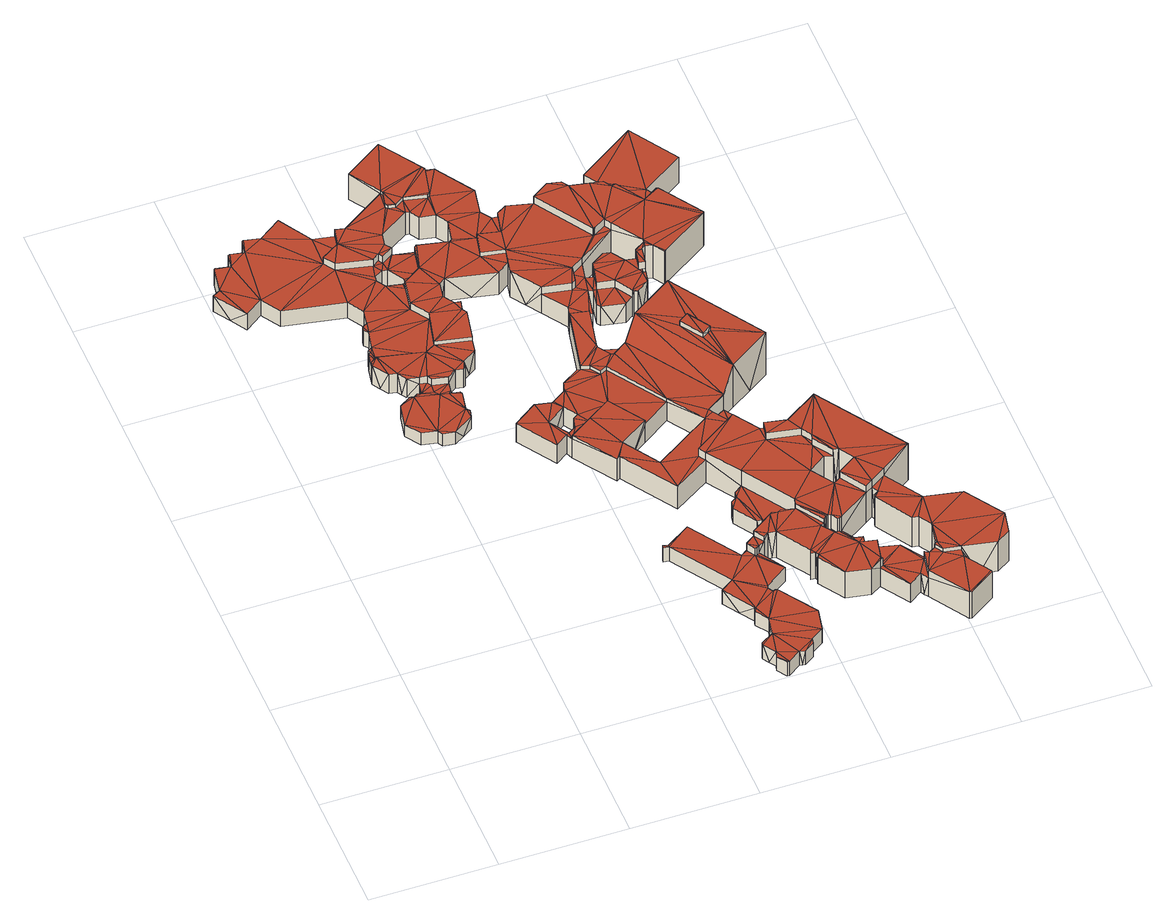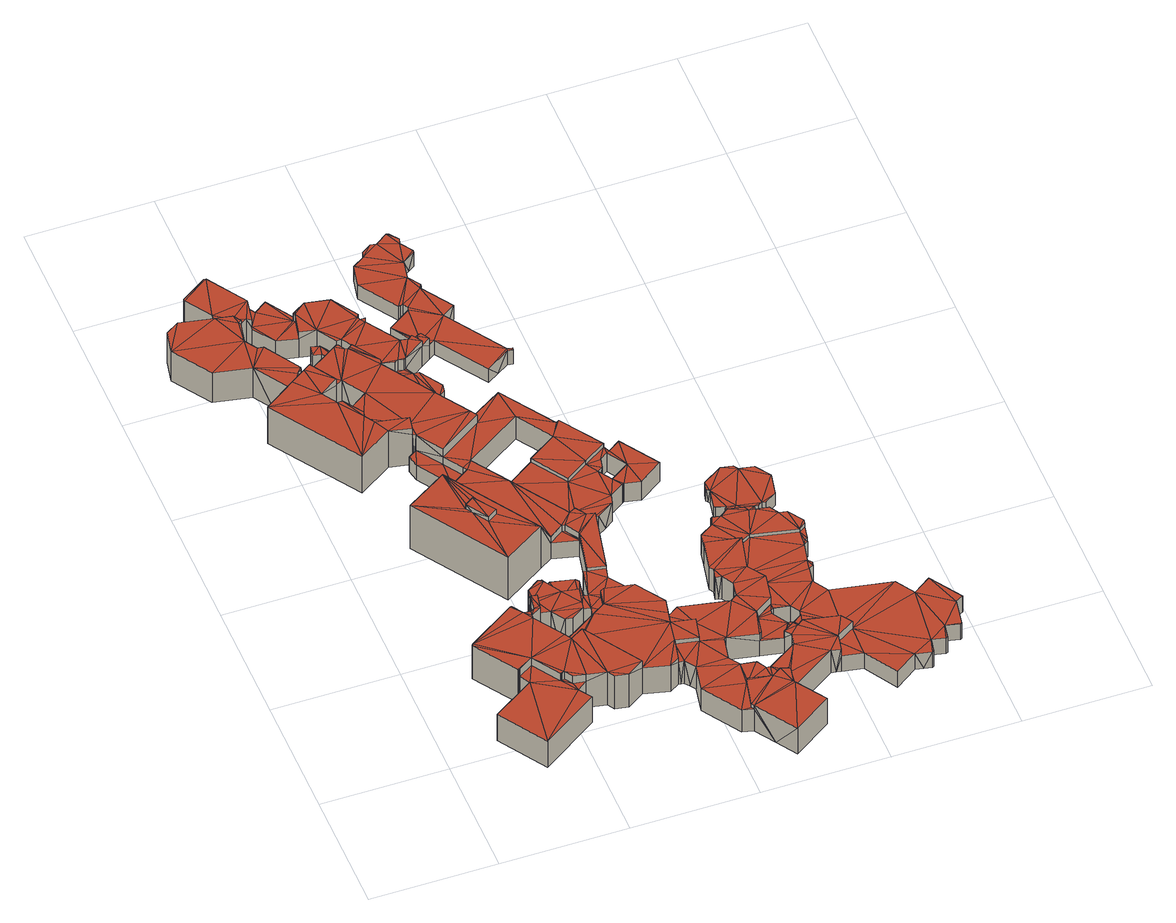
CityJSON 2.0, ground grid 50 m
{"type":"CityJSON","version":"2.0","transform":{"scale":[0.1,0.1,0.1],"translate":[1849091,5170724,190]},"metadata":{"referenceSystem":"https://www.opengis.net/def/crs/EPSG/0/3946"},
"CityObjects":{
"building1":{"type":"Building","geometry":[{"type":"MultiSurface","lod":"2","boundaries":[[[0,1,2]],[[0,3,1]],[[4,5,6]],[[7,4,8]],[[9,10,11]],[[12,13,14]],[[15,16,17]],[[18,15,13]],[[19,20,21]],[[22,23,24]],[[23,21,24]],[[3,4,7]],[[23,19,21]],[[21,25,18]],[[20,25,21]],[[18,25,16]],[[4,6,8]],[[18,16,15]],[[8,6,26]],[[13,15,14]],[[27,13,12]],[[10,27,11]],[[10,13,27]],[[26,6,10]],[[9,26,10]],[[3,7,1]],[[28,29,30]],[[31,32,33]],[[34,35,36]],[[37,34,36]],[[36,35,38]],[[39,40,41]],[[42,43,44]],[[28,45,46]],[[42,44,47]],[[28,46,29]],[[48,49,32]],[[39,41,38]],[[50,51,52]],[[48,32,31]],[[53,28,48]],[[54,45,28]],[[30,29,55]],[[41,56,57]],[[43,49,44]],[[28,30,49]],[[29,58,55]],[[57,59,60]],[[61,62,63]],[[32,49,43]],[[48,28,49]],[[47,44,61]],[[47,61,63]],[[62,39,63]],[[63,39,35]],[[64,65,56]],[[64,66,65]],[[67,68,69]],[[70,71,72]],[[72,71,64]],[[35,39,38]],[[52,51,67]],[[68,73,74]],[[73,75,74]],[[40,56,41]],[[65,66,76]],[[71,77,66]],[[51,73,68]],[[78,50,77]],[[67,51,68]],[[50,52,77]],[[71,78,77]],[[71,66,64]],[[40,79,56]],[[65,80,81]],[[79,64,56]],[[57,56,59]],[[65,76,80]],[[82,83,84]],[[85,86,87]],[[84,83,88]],[[82,89,83]],[[90,84,91]],[[92,93,85]],[[83,94,88]],[[93,88,85]],[[91,84,93]],[[95,96,97]],[[93,84,88]],[[98,99,100]],[[101,82,102]],[[102,82,84]],[[89,103,83]],[[104,105,106]],[[107,108,82]],[[108,89,82]],[[89,109,103]],[[104,106,110]],[[111,112,113]],[[88,94,95]],[[94,96,95]],[[95,105,104]],[[112,100,114]],[[115,116,114]],[[110,106,117]],[[98,100,118]],[[119,120,115]],[[119,115,114]],[[121,122,119]],[[122,123,120]],[[123,124,120]],[[85,88,86]],[[122,120,119]],[[100,119,114]],[[118,100,112]],[[110,117,125]],[[111,113,126]],[[127,118,112]],[[111,127,112]],[[95,97,105]],[[97,127,111]],[[96,127,97]],[[128,104,110]],[[129,130,131]],[[132,131,133]],[[134,132,133]],[[130,129,135]],[[136,137,131]],[[138,139,130]],[[131,137,133]],[[140,139,138]],[[141,139,140]],[[136,142,137]],[[141,143,139]],[[139,136,130]],[[136,144,145]],[[136,145,142]],[[146,147,145]],[[145,147,148]],[[145,148,149]],[[148,150,151]],[[152,153,150]],[[153,154,150]],[[150,154,155]],[[154,156,157]],[[142,145,149]],[[156,158,157]],[[130,136,131]],[[154,157,155]],[[150,155,159]],[[155,160,159]],[[161,149,162]],[[160,163,159]],[[150,159,151]],[[148,151,164]],[[149,148,162]],[[162,148,164]],[[165,166,167]],[[168,166,169]],[[170,171,165]],[[168,169,172]],[[173,171,170]],[[165,171,166]],[[174,175,176]],[[175,177,178]],[[166,174,169]],[[177,179,180]],[[177,180,178]],[[175,178,176]],[[169,181,182]],[[178,183,176]],[[183,184,185]],[[169,174,181]],[[184,186,185]],[[183,185,176]],[[176,185,187]],[[188,176,187]],[[189,175,174]],[[166,189,174]],[[171,189,166]],[[190,191,192]],[[192,193,194]],[[192,191,193]],[[193,195,194]],[[195,196,197]],[[195,197,198]],[[194,198,199]],[[195,198,194]],[[198,200,199]],[[200,201,202]],[[200,203,199]],[[201,204,202]],[[200,202,203]],[[205,206,207]],[[207,208,209]],[[210,211,212]],[[207,209,213]],[[214,213,215]],[[216,217,218]],[[209,219,220]],[[209,220,213]],[[207,213,214]],[[221,210,222]],[[211,223,212]],[[221,224,210]],[[225,226,227]],[[226,228,229]],[[210,212,222]],[[225,227,224]],[[226,229,227]],[[206,208,207]],[[227,230,224]],[[224,230,210]],[[231,232,218]],[[215,213,232]],[[222,216,218]],[[232,222,218]],[[233,215,234]],[[235,236,231]],[[236,232,231]],[[237,214,215]],[[238,215,233]],[[232,221,222]],[[234,215,232]],[[213,239,232]],[[239,221,232]],[[240,241,242]],[[240,242,243]],[[244,245,243]],[[245,240,243]],[[246,247,248]],[[249,247,242]],[[247,246,242]],[[244,246,248]],[[241,249,242]],[[244,248,245]],[[250,251,252]],[[253,251,254]],[[255,256,252]],[[257,256,255]],[[252,251,253]],[[258,250,252]],[[259,260,256]],[[260,258,252]],[[261,262,254]],[[251,261,254]],[[256,260,252]],[[262,263,254]],[[264,265,251]],[[265,266,261]],[[265,267,266]],[[251,265,261]],[[268,269,270]],[[271,272,273]],[[273,272,274]],[[275,273,274]],[[276,270,277]],[[277,270,278]],[[278,269,271]],[[268,279,269]],[[280,281,282]],[[283,275,274]],[[270,269,278]],[[284,285,282]],[[285,280,282]],[[269,272,271]],[[286,284,282]],[[269,282,272]],[[269,286,282]],[[246,287,288]],[[246,288,242]],[[289,290,291]],[[292,293,294]],[[294,295,289]],[[293,295,294]],[[296,297,293]],[[298,291,299]],[[297,295,293]],[[300,301,297]],[[291,302,299]],[[300,303,301]],[[301,295,297]],[[294,289,304]],[[295,290,289]],[[290,305,306]],[[290,306,291]],[[306,302,291]],[[302,307,308]],[[299,309,310]],[[302,308,299]],[[308,311,299]],[[299,311,309]],[[311,312,309]],[[309,312,313]],[[314,315,316]],[[314,317,318]],[[315,319,320]],[[314,321,315]],[[322,314,323]],[[318,324,325]],[[315,320,316]],[[314,316,317]],[[317,324,318]],[[323,318,326]],[[314,318,323]],[[327,328,329]],[[327,330,331]],[[331,330,332]],[[333,328,327]],[[327,329,330]],[[329,334,330]],[[335,336,337]],[[330,338,339]],[[337,336,331]],[[332,330,339]],[[336,327,331]],[[340,337,331]],[[341,342,343]],[[333,344,328]],[[344,343,328]],[[342,345,343]],[[343,346,347]],[[343,345,346]],[[347,348,349]],[[349,348,334]],[[350,349,334]],[[329,350,334]],[[341,343,344]],[[347,346,348]],[[351,352,353]],[[353,352,354]],[[355,356,357]],[[352,358,354]],[[355,359,356]],[[354,355,357]],[[360,361,362]],[[358,355,354]],[[358,362,355]],[[358,360,362]],[[363,364,365]],[[363,365,366]],[[367,363,366]],[[368,367,366]],[[369,367,368]],[[370,369,368]],[[371,369,370]],[[372,373,374]],[[375,374,369]],[[364,363,376]],[[369,374,363]],[[373,377,378]],[[374,378,363]],[[363,378,376]],[[379,372,374]],[[364,376,380]],[[374,373,378]],[[378,381,382]],[[367,369,363]],[[378,382,376]],[[376,382,383]],[[384,364,380]],[[376,383,385]],[[386,387,388]],[[388,389,390]],[[387,391,389]],[[388,387,389]],[[392,386,388]],[[393,387,386]],[[394,395,396]],[[389,391,396]],[[391,394,396]],[[397,398,399]],[[400,397,401]],[[402,403,398]],[[403,404,405]],[[400,401,406]],[[403,405,399]],[[397,399,401]],[[405,407,399]],[[398,403,399]],[[408,409,410]],[[408,411,412]],[[408,412,409]],[[413,414,408]],[[412,415,409]],[[413,408,410]],[[409,416,410]],[[414,417,418]],[[419,414,413]],[[420,417,414]],[[414,418,408]],[[421,422,423]],[[423,422,424]],[[425,426,427]],[[428,429,422]],[[430,431,432]],[[421,423,433]],[[423,424,425]],[[432,431,421]],[[422,434,424]],[[431,428,421]],[[423,425,427]],[[428,422,421]],[[424,435,436]],[[424,434,435]],[[434,437,438]],[[434,438,435]],[[439,440,441]],[[439,442,440]],[[443,444,440]],[[445,446,439]],[[446,442,439]],[[442,447,448]],[[442,443,440]],[[442,448,443]],[[449,450,451]],[[451,450,452]],[[450,453,452]],[[452,453,454]],[[455,456,457]],[[455,458,459]],[[455,459,456]],[[460,461,462]],[[463,464,459]],[[465,466,467]],[[464,468,459]],[[469,470,465]],[[458,463,459]],[[465,470,466]],[[465,467,458]],[[467,471,472]],[[467,472,458]],[[458,460,463]],[[460,462,463]],[[472,460,458]],[[473,474,475]],[[473,476,474]],[[476,477,474]],[[478,479,477]],[[479,480,477]],[[481,480,479]],[[476,478,477]],[[482,483,484]],[[484,485,486]],[[485,487,486]],[[488,485,484]],[[483,488,484]],[[488,489,485]],[[490,489,488]],[[491,489,490]],[[492,493,494]],[[492,494,495]],[[496,497,498]],[[499,497,500]],[[501,499,500]],[[500,497,496]],[[496,498,502]],[[503,504,505]],[[506,507,503]],[[506,503,505]],[[508,509,510]],[[508,511,509]],[[508,512,511]],[[513,514,515]],[[516,517,514]],[[518,516,514]],[[513,518,514]],[[519,518,513]],[[520,244,243,521]],[[339,522,523,13]],[[10,339,13]],[[6,332,339,10]],[[524,194,199,525]],[[287,9,11,288]],[[171,17,413,189]],[[17,526,527,413]],[[189,413,410,175]],[[173,15,17,171]],[[337,3,0,404]],[[528,337,404,529]],[[529,404,403,530]],[[506,531,532,406]],[[401,506,406]],[[407,507,399]],[[407,533,534,507]],[[399,507,506,401]],[[139,535,536,136]],[[537,323,326,538]],[[208,278,271,209]],[[25,539,540,16]],[[541,521,243]],[[242,542,541]],[[242,541,243]],[[288,543,542,242]],[[27,288,11]],[[27,544,543,288]],[[545,353,546]],[[546,353,354]],[[37,546,354]],[[547,546,37]],[[37,354,357,34]],[[544,27,449,548]],[[449,27,12]],[[449,12,14,450]],[[14,170,165]],[[450,14,453]],[[453,14,165]],[[549,138,130,550]],[[444,551,552,391]],[[387,444,391]],[[553,322,323,537]],[[456,554,555,457]],[[457,555,556,74]],[[75,457,74]],[[557,36,38,558]],[[1,405,2]],[[508,559,560,405]],[[1,508,405]],[[7,512,508,1]],[[561,231,218,562]],[[348,563,564,20]],[[19,348,20]],[[565,253,254,566]],[[274,567,568,221]],[[239,274,221]],[[213,283,274,239]],[[569,255,570]],[[571,570,252]],[[570,255,252]],[[342,572,573,345]],[[574,18,13,523]],[[575,162,164,576]],[[204,187,257,202]],[[187,577,578,257]],[[202,257,255,203]],[[255,569,525,199]],[[203,255,199]],[[338,579,522,339]],[[580,338,24]],[[580,579,338]],[[21,581,580]],[[21,580,24]],[[581,21,18,574]],[[582,92,85,583]],[[260,584,585,258]],[[586,48,31,587]],[[212,588,589,222]],[[590,246,244,520]],[[510,287,246]],[[591,510,246,590]],[[592,451,452,593]],[[455,73,51]],[[116,455,114]],[[114,455,51]],[[351,31,352]],[[351,594,587,31]],[[352,31,33,358]],[[594,351,353,545]],[[595,596,103]],[[109,597,595]],[[109,595,103]],[[330,22,24,338]],[[295,598,599,290]],[[600,402,285]],[[600,601,402]],[[284,602,600]],[[284,600,285]],[[603,89,108,604]],[[318,605,538,326]],[[406,532,567,274]],[[272,406,274]],[[282,400,406,272]],[[606,607,145]],[[144,608,606]],[[144,606,145]],[[41,609,558,38]],[[610,389,396,611]],[[356,35,34,357]],[[447,612,613,448]],[[15,173,170,14]],[[348,19,23,334]],[[334,23,22,330]],[[489,614,615,485]],[[477,71,70,474]],[[151,616,576,164]],[[402,601,530,403]],[[617,134,133,618]],[[307,619,620,308]],[[394,621,622,395]],[[623,174,624]],[[625,624,176]],[[624,174,176]],[[135,519,513]],[[626,135,513,627]],[[550,130,135,626]],[[513,300,297]],[[627,513,411,628]],[[411,513,297]],[[411,297,296,412]],[[317,234,232,324]],[[629,192,194,524]],[[630,264,251,631]],[[505,428,632]],[[633,505,632]],[[634,632,431]],[[632,428,431]],[[500,429,428,505]],[[504,500,505]],[[112,50,78,113]],[[80,286,269,81]],[[602,284,80,635]],[[80,284,286]],[[177,294,304,179]],[[263,636,566,254]],[[201,188,187,204]],[[278,208,206]],[[637,278,206,638]],[[639,439,441,640]],[[16,540,526,17]],[[444,387,393,440]],[[641,298,299,642]],[[643,373,372,644]],[[645,79,40,646]],[[422,496,502,434]],[[502,647,648,437]],[[434,502,437]],[[49,649,650,44]],[[417,651,652,418]],[[482,653,577,187]],[[185,482,187]],[[186,483,482,185]],[[248,492,245]],[[240,245,495]],[[245,492,495]],[[65,279,268,56]],[[59,270,276,60]],[[426,654,655,427]],[[656,657,227]],[[229,656,227]],[[229,427,656]],[[427,655,656]],[[83,658,659,94]],[[660,343,347,661]],[[493,247,249,494]],[[662,150,663]],[[664,663,148]],[[663,150,148]],[[309,446,445,310]],[[665,93,92,582]],[[376,666,667,380]],[[668,205,207,669]],[[670,84,90,671]],[[669,207,321,672]],[[321,207,214]],[[321,214,237,315]],[[673,473,475,674]],[[475,72,64]],[[674,475,64,675]],[[676,119,100,677]],[[678,499,503,679]],[[503,499,501]],[[680,681,77]],[[52,682,680]],[[52,680,77]],[[86,28,53,87]],[[196,169,182,197]],[[609,41,683]],[[684,683,57]],[[683,41,57]],[[685,82,101,686]],[[476,687,688,478]],[[198,689,690,200]],[[188,201,200]],[[691,188,200,690]],[[433,226,225]],[[692,433,225,693]],[[423,228,226,433]],[[50,112,114,51]],[[96,694,695,127]],[[696,697,466]],[[470,698,696]],[[470,696,466]],[[572,342,341,699]],[[700,701,154]],[[153,702,700]],[[153,700,154]],[[672,321,314,703]],[[322,553,703,314]],[[281,397,400,282]],[[373,643,704,377]],[[705,140,706]],[[549,706,138]],[[706,140,138]],[[707,289,291,708]],[[137,709,618,133]],[[210,710,711,211]],[[712,277,278,637]],[[713,118,127,695]],[[30,714,649,49]],[[32,360,358,33]],[[638,206,205,668]],[[60,276,277]],[[715,60,277,712]],[[117,476,473,125]],[[328,716,717,329]],[[718,432,719]],[[720,719,421]],[[719,432,421]],[[721,722,436]],[[435,723,721]],[[435,721,436]],[[724,551,444]],[[443,725,724]],[[443,724,444]],[[714,30,473,673]],[[125,30,55]],[[473,30,125]],[[39,726,646,40]],[[727,716,328]],[[343,660,727]],[[343,727,328]],[[728,124,123,729]],[[174,623,730,181]],[[103,596,658,83]],[[250,731,631,251]],[[94,659,694,96]],[[156,732,733,158]],[[653,482,484,734]],[[735,235,231,561]],[[736,737,383]],[[382,738,736]],[[382,736,383]],[[593,452,454,739]],[[61,740,741,62]],[[325,236,742]],[[743,325,742]],[[735,742,235]],[[742,236,235]],[[157,744,745,155]],[[746,747,76]],[[66,748,746]],[[66,746,76]],[[166,191,190,167]],[[571,252,253,565]],[[88,54,28,86]],[[68,749,750,69]],[[159,751,616,151]],[[752,723,435]],[[438,753,752]],[[438,752,435]],[[147,754,664,148]],[[395,622,611,396]],[[682,52,67,755]],[[756,336,757]],[[758,757,335]],[[757,336,335]],[[512,7,8,511]],[[759,369,760]],[[761,760,371]],[[760,369,371]],[[762,349,350,763]],[[76,747,635,80]],[[764,554,456]],[[459,765,764]],[[459,764,456]],[[266,388,390,261]],[[766,767,262]],[[261,766,262]],[[261,390,766]],[[390,768,766]],[[54,88,95,45]],[[769,770,471]],[[467,771,769]],[[467,769,471]],[[113,78,71,477]],[[480,113,477]],[[160,772,773,163]],[[487,774,775,486]],[[605,318,325,743]],[[776,333,327,777]],[[345,573,778,346]],[[634,431,430,779]],[[365,780,781,366]],[[547,37,36,557]],[[608,144,782]],[[536,782,136]],[[782,144,136]],[[777,327,336,756]],[[311,447,312]],[[311,783,612,447]],[[312,447,442,313]],[[391,552,621,394]],[[262,767,636,263]],[[163,773,751,159]],[[675,64,79,645]],[[87,53,784]],[[785,87,784]],[[586,784,48]],[[784,53,48]],[[448,613,725,443]],[[167,190,192]],[[786,167,192,629]],[[787,152,788]],[[662,788,150]],[[788,152,150]],[[468,789,765,459]],[[651,417,420,790]],[[193,168,172,195]],[[791,768,390]],[[389,610,791]],[[389,791,390]],[[597,109,89,603]],[[792,97,111,793]],[[794,479,478,688]],[[300,513,515,303]],[[4,340,331,5]],[[324,232,236,325]],[[509,26,287,510]],[[287,26,9]],[[583,85,87,785]],[[795,305,290,599]],[[383,737,796,385]],[[797,386,392,798]],[[793,111,481,799]],[[481,111,126]],[[548,449,451,592]],[[800,801,256]],[[257,578,800]],[[257,800,256]],[[693,225,224,802]],[[625,176,188,691]],[[803,748,66]],[[77,681,803]],[[77,803,66]],[[684,57,804]],[[715,804,60]],[[804,57,60]],[[805,91,806]],[[665,806,93]],[[806,91,93]],[[807,102,84,670]],[[120,465,458,115]],[[808,628,411]],[[408,809,808]],[[408,808,411]],[[346,778,563,348]],[[366,781,810,463]],[[462,366,463]],[[498,811,647,502]],[[227,657,812,230]],[[424,813,814,425]],[[815,107,82,685]],[[294,177,175]],[[416,294,175,410]],[[105,816,817,106]],[[584,260,259,818]],[[220,275,283,213]],[[818,259,819]],[[801,819,256]],[[819,259,256]],[[559,508,510,591]],[[820,445,439,639]],[[58,110,125,55]],[[619,307,302,821]],[[642,299,445,820]],[[445,299,310]],[[440,393,386]],[[822,440,386,797]],[[183,490,488,184]],[[823,414,419,824]],[[644,372,379,825]],[[45,95,104,46]],[[97,792,816,105]],[[799,481,479,794]],[[824,419,413,527]],[[518,129,131,516]],[[826,811,498]],[[497,827,826]],[[497,826,498]],[[392,267,265]],[[798,392,265,828]],[[315,237,215,319]],[[732,156,154,701]],[[267,392,388,266]],[[230,812,710,210]],[[829,142,149,830]],[[661,347,349,762]],[[222,589,831,216]],[[216,831,832,217]],[[62,741,726,39]],[[453,833,739,454]],[[834,489,180]],[[834,614,489]],[[179,304,834]],[[304,835,834]],[[179,834,180]],[[180,489,491,178]],[[308,620,783,311]],[[73,455,457,75]],[[686,101,102,807]],[[99,836,677,100]],[[211,711,837,223]],[[838,588,212]],[[223,837,838]],[[223,838,212]],[[671,90,91,805]],[[604,108,107,815]],[[247,493,492,248]],[[378,839,840,381]],[[499,678,827,497]],[[453,165,841]],[[833,453,841]],[[786,841,167]],[[841,165,167]],[[790,420,414,823]],[[191,166,168,193]],[[842,772,160]],[[155,745,842]],[[155,842,160]],[[749,68,74,556]],[[362,42,47,355]],[[802,224,221,568]],[[134,617,843,515]],[[514,134,515]],[[517,132,134,514]],[[56,268,270,59]],[[515,843,844,301]],[[303,515,301]],[[241,240,495]],[[494,249,241]],[[494,241,495]],[[285,402,398,280]],[[698,470,124,728]],[[124,470,469]],[[158,733,744,157]],[[181,730,845,182]],[[846,821,302]],[[306,847,846]],[[306,846,302]],[[763,350,848]],[[717,848,329]],[[848,350,329]],[[46,104,128,29]],[[437,648,753,438]],[[699,341,344,849]],[[169,196,195,172]],[[29,128,110,58]],[[666,376,850]],[[796,850,385]],[[850,376,385]],[[425,814,654,426]],[[460,370,368,461]],[[471,371,472]],[[770,761,371]],[[471,770,371]],[[472,371,370,460]],[[754,147,146,851]],[[702,153,852]],[[787,852,152]],[[852,153,152]],[[836,99,853]],[[854,853,98]],[[853,99,98]],[[115,458,455,116]],[[44,650,740,61]],[[121,855,856,122]],[[857,689,198]],[[197,857,198]],[[197,182,857]],[[182,845,857]],[[20,564,539,25]],[[289,707,835,304]],[[355,47,63,359]],[[466,697,771,467]],[[463,810,858,464]],[[279,65,81,269]],[[708,291,298,641]],[[859,143,141,860]],[[409,292,294,416]],[[855,121,119,676]],[[464,858,789,468]],[[861,598,295]],[[301,844,861]],[[301,861,295]],[[264,630,828,265]],[[377,704,839,378]],[[720,421,433,692]],[[779,430,432,718]],[[734,484,486,775]],[[862,374,375,863]],[[461,368,366,462]],[[319,215,238,320]],[[507,534,679,503]],[[106,476,117]],[[106,817,687,476]],[[440,822,640,441]],[[124,469,465,120]],[[474,70,72,475]],[[405,560,533,407]],[[217,832,562,218]],[[258,585,731,250]],[[854,98,118,713]],[[364,864,780,365]],[[851,146,145,607]],[[381,840,738,382]],[[142,829,709,137]],[[429,500,496,422]],[[830,149,161,865]],[[758,335,337,528]],[[5,331,332,6]],[[866,384,380,667]],[[404,0,2,405]],[[860,141,140,705]],[[485,615,774,487]],[[412,296,293,415]],[[415,293,292,409]],[[813,424,436,722]],[[755,67,867]],[[750,867,69]],[[867,67,69]],[[864,364,384,866]],[[446,309,313,442]],[[849,344,868]],[[776,868,333]],[[868,344,333]],[[531,506,505,633]],[[280,398,397,281]],[[729,123,122,856]],[[865,161,162,575]],[[320,238,233,316]],[[316,233,234,317]],[[869,809,408]],[[418,652,869]],[[418,869,408]],[[143,859,535,139]],[[305,795,847,306]],[[228,423,427,229]],[[178,491,490,183]],[[825,379,374,862]],[[863,375,369,759]],[[360,32,43,361]],[[3,337,340,4]],[[361,43,42,362]],[[359,63,35,356]],[[184,488,483,186]],[[129,518,519,135]],[[219,273,275,220]],[[209,271,273,219]],[[511,8,26,509]],[[516,131,132,517]],[[503,501,500,504]],[[113,480,481,126]]],"semantics":{"surfaces":[{"type":"RoofSurface"},{"type":"WallSurface"}],"values":[0,0,0,0,0,0,0,0,0,0,0,0,0,0,0,0,0,0,0,0,0,0,0,0,0,0,0,0,0,0,0,0,0,0,0,0,0,0,0,0,0,0,0,0,0,0,0,0,0,0,0,0,0,0,0,0,0,0,0,0,0,0,0,0,0,0,0,0,0,0,0,0,0,0,0,0,0,0,0,0,0,0,0,0,0,0,0,0,0,0,0,0,0,0,0,0,0,0,0,0,0,0,0,0,0,0,0,0,0,0,0,0,0,0,0,0,0,0,0,0,0,0,0,0,0,0,0,0,0,0,0,0,0,0,0,0,0,0,0,0,0,0,0,0,0,0,0,0,0,0,0,0,0,0,0,0,0,0,0,0,0,0,0,0,0,0,0,0,0,0,0,0,0,0,0,0,0,0,0,0,0,0,0,0,0,0,0,0,0,0,0,0,0,0,0,0,0,0,0,0,0,0,0,0,0,0,0,0,0,0,0,0,0,0,0,0,0,0,0,0,0,0,0,0,0,0,0,0,0,0,0,0,0,0,0,0,0,0,0,0,0,0,0,0,0,0,0,0,0,0,0,0,0,0,0,0,0,0,0,0,0,0,0,0,0,0,0,0,0,0,0,0,0,0,0,0,0,0,0,0,0,0,0,0,0,0,0,0,0,0,0,0,0,0,0,0,0,0,0,0,0,0,0,0,0,0,0,0,0,0,0,0,0,0,0,0,0,0,0,0,0,0,0,0,0,0,0,0,0,0,0,0,0,0,0,0,0,0,0,0,0,0,0,0,0,0,0,0,0,0,0,0,0,0,0,0,0,0,0,0,0,0,0,0,0,0,0,0,0,0,0,0,0,0,0,0,0,0,0,0,0,0,0,0,0,0,0,0,0,0,0,0,0,0,0,0,0,0,0,0,0,0,0,0,0,0,0,0,0,0,0,0,0,0,0,0,0,0,0,0,0,0,0,0,0,0,0,0,0,0,0,0,0,0,0,0,0,0,0,0,0,0,0,0,0,0,0,0,0,0,0,0,0,0,0,0,0,0,0,0,0,0,0,0,0,0,0,0,1,1,1,1,1,1,1,1,1,1,1,1,1,1,1,1,1,1,1,1,1,1,1,1,1,1,1,1,1,1,1,1,1,1,1,1,1,1,1,1,1,1,1,1,1,1,1,1,1,1,1,1,1,1,1,1,1,1,1,1,1,1,1,1,1,1,1,1,1,1,1,1,1,1,1,1,1,1,1,1,1,1,1,1,1,1,1,1,1,1,1,1,1,1,1,1,1,1,1,1,1,1,1,1,1,1,1,1,1,1,1,1,1,1,1,1,1,1,1,1,1,1,1,1,1,1,1,1,1,1,1,1,1,1,1,1,1,1,1,1,1,1,1,1,1,1,1,1,1,1,1,1,1,1,1,1,1,1,1,1,1,1,1,1,1,1,1,1,1,1,1,1,1,1,1,1,1,1,1,1,1,1,1,1,1,1,1,1,1,1,1,1,1,1,1,1,1,1,1,1,1,1,1,1,1,1,1,1,1,1,1,1,1,1,1,1,1,1,1,1,1,1,1,1,1,1,1,1,1,1,1,1,1,1,1,1,1,1,1,1,1,1,1,1,1,1,1,1,1,1,1,1,1,1,1,1,1,1,1,1,1,1,1,1,1,1,1,1,1,1,1,1,1,1,1,1,1,1,1,1,1,1,1,1,1,1,1,1,1,1,1,1,1,1,1,1,1,1,1,1,1,1,1,1,1,1,1,1,1,1,1,1,1,1,1,1,1,1,1,1,1,1,1,1,1,1,1,1,1,1,1,1,1,1,1,1,1,1,1,1,1,1,1,1,1,1,1,1,1,1,1,1,1,1,1,1,1,1,1,1,1,1,1,1,1,1,1,1,1,1,1,1,1,1,1,1,1,1,1,1,1,1,1,1,1,1,1,1,1,1,1,1,1,1,1,1,1,1,1,1,1,1,1,1,1,1,1,1,1,1,1,1,1,1,1,1,1,1,1,1,1,1,1,1,1,1,1,1,1,1,1,1,1,1,1,1,1,1,1,1,1,1,1,1,1,1,1,1,1,1,1,1,1,1,1,1,1,1,1,1,1,1,1,1,1,1,1,1,1,1,1,1,1,1,1,1,1,1,1,1,1,1,1,1,1,1,1,1,1,1,1,1,1,1,1,1,1,1,1,1,1,1,1,1,1,1,1,1,1,1,1,1,1,1,1,1,1,1,1,1,1,1,1,1,1,1,1,1,1,1,1,1,1,1,1,1,1,1,1,1,1,1,1,1,1,1,1,1,1,1,1,1,1,1,1,1,1,1,1,1,1,1,1,1,1,1,1,1,1,1,1,1,1,1,1,1,1,1,1,1,1,1,1,1]}}]}
},
"vertices":[
[1159,1857,120],[1194,1679,120],[1229,1843,120],[1104,1600,120],[1136,1591,120],[1163,1551,120],[1189,1564,120],[1192,1668,120],[1226,1617,120],[1294,1653,120],[1336,1341,120],[1533,1288,120],[1467,1221,120],[1429,1200,120],[1515,1147,120],[1341,1033,120],[1218,919,120],[1359,1006,120],[1202,1053,120],[955,1288,120],[1064,1124,120],[1111,1192,120],[1133,1405,120],[1045,1347,120],[1225,1266,120],[1077,1132,120],[1238,1614,120],[1456,1237,120],[503,2472,120],[620,2373,120],[658,2410,120],[733,2650,120],[726,2580,120],[738,2641,120],[920,2695,120],[893,2578,120],[957,2695,120],[912,2706,120],[1054,2545,120],[881,2481,120],[910,2437,120],[1034,2439,120],[760,2566,120],[731,2572,120],[783,2531,120],[460,2383,120],[594,2355,120],[796,2590,120],[555,2533,120],[668,2456,120],[642,2107,120],[689,2037,120],[763,2096,120],[517,2541,120],[431,2427,120],[676,2384,120],[978,2324,120],[1063,2397,120],[632,2355,120],[1066,2305,120],[1086,2395,120],[799,2529,120],[822,2491,120],[885,2571,120],[883,2341,120],[958,2234,120],[800,2176,120],[791,2053,120],[805,2011,120],[814,2049,120],[755,2360,120],[735,2258,120],[764,2366,120],[656,1898,120],[817,1994,120],[792,1871,120],[992,2137,120],[775,2157,120],[662,2211,120],[892,2348,120],[1040,2169,120],[1050,2216,120],[117,2531,86],[159,2339,86],[188,2578,86],[435,2556,86],[503,2472,86],[517,2541,86],[431,2427,86],[37,2434,86],[198,2634,86],[204,2637,86],[355,2685,86],[267,2624,86],[207,2264,86],[460,2383,86],[445,2218,86],[579,2281,86],[454,2086,86],[451,2069,86],[463,2053,86],[128,2586,86],[134,2590,86],[88,2291,86],[594,2355,86],[582,2300,86],[614,2322,86],[61,2543,86],[56,2540,86],[7,2417,86],[632,2355,86],[601,2246,86],[642,2107,86],[662,2211,86],[689,2037,86],[618,1876,86],[656,1898,86],[636,2319,86],[472,2096,86],[448,1980,86],[441,1914,86],[429,1968,86],[436,1958,86],[426,1952,86],[414,1897,86],[676,2384,86],[662,2233,86],[484,2156,86],[620,2373,86],[1353,572,77],[1327,559,77],[1373,541,77],[1380,542,77],[1453,447,77],[1390,548,77],[1353,577,77],[1252,456,77],[1361,385,77],[1195,759,77],[1099,688,77],[1102,699,77],[1080,703,77],[1358,374,77],[1078,692,77],[1202,422,77],[1284,298,77],[1277,293,77],[1275,282,77],[1308,233,77],[1370,353,77],[1293,159,77],[1468,116,77],[1243,127,77],[1241,117,77],[1274,67,77],[1353,40,77],[1268,45,77],[1304,6,77],[1294,8,77],[1418,83,77],[1375,36,77],[1380,358,77],[1387,357,77],[1414,61,77],[1487,206,77],[1581,1048,161],[1584,989,161],[1594,1042,161],[1709,965,161],[1728,905,161],[1515,1147,161],[1359,1006,161],[1734,925,161],[1341,1033,161],[1678,790,161],[1575,677,161],[1736,702,161],[1570,653,161],[1658,563,161],[1639,549,161],[1651,558,161],[1747,837,161],[1780,829,161],[1670,560,161],[1686,533,161],[1702,538,161],[1692,532,161],[1827,618,161],[1763,719,161],[1445,876,161],[1594,1042,194],[1584,989,194],[1679,1024,194],[1709,965,194],[1811,1109,194],[1734,925,194],[1728,905,194],[1780,829,194],[1800,827,194],[2040,761,194],[1837,768,194],[1763,719,194],[1854,636,194],[1916,677,194],[1827,618,194],[1341,2427,176],[1289,2437,176],[1358,2400,176],[1223,2393,176],[1367,2169,176],[1538,2019,176],[1565,1977,176],[1572,1977,176],[1420,2200,176],[1435,2385,176],[1503,2344,176],[1764,2104,176],[1765,2107,176],[1765,2110,176],[1369,2168,176],[1373,2170,176],[1514,2056,176],[1761,2102,176],[1567,1976,176],[1512,2044,176],[1473,2019,176],[1471,2010,176],[1494,2015,176],[1460,1956,176],[1483,1952,176],[1508,2024,176],[1655,2276,176],[1590,2240,176],[1517,2349,176],[1520,2348,176],[1652,2278,176],[1649,2278,176],[1482,2376,176],[1512,2350,176],[1436,2174,176],[1565,1509,224],[1554,1501,224],[1582,1320,222],[1747,1426,226],[1509,1790,226],[1549,1534,224],[1344,1685,222],[1471,1570,223],[1509,1596,224],[1529,1485,223],[1962,443,158],[1993,395,158],[2010,531,158],[2156,501,158],[2255,351,158],[1916,677,158],[1870,611,158],[1854,636,158],[1938,447,158],[1852,599,158],[1849,587,158],[2052,252,158],[2184,226,158],[2237,259,158],[1974,311,158],[1979,304,158],[1987,265,158],[1967,296,158],[978,2324,140],[1050,2216,140],[1066,2305,140],[1367,2169,140],[1290,2080,140],[1369,2168,140],[1436,2174,140],[1373,2170,140],[1086,2395,140],[1124,2418,140],[1223,2393,140],[958,2234,140],[1214,1976,140],[1227,1984,140],[1240,2048,140],[1420,2200,140],[1027,2111,140],[1102,1997,140],[1040,2169,140],[1294,1653,117],[1533,1288,117],[1625,541,139],[1547,442,139],[1659,493,139],[1516,665,139],[1504,658,139],[1570,653,139],[1464,569,139],[1483,664,139],[1475,659,139],[1675,493,139],[1724,417,139],[1389,601,139],[1433,575,139],[1567,410,139],[1415,563,139],[1639,549,139],[1541,424,139],[1559,423,139],[1558,397,139],[1625,295,139],[1769,320,139],[1787,404,139],[1719,277,139],[1762,304,139],[1775,312,139],[1474,2414,139],[1482,2376,139],[1517,2349,139],[1520,2348,139],[1624,2317,139],[1503,2344,139],[1512,2350,139],[1435,2385,139],[1441,2463,139],[1668,2613,139],[1590,2240,139],[1649,2278,139],[1790,2425,139],[1014,1523,102],[981,1448,102],[1015,1395,102],[1133,1405,102],[1163,1551,102],[1189,1564,102],[957,1486,102],[1045,1347,102],[1091,1603,102],[1023,1558,102],[1104,1600,102],[1225,1266,102],[1336,1341,102],[1136,1591,102],[887,1495,102],[794,1431,102],[904,1396,102],[950,1482,102],[894,1280,102],[943,1314,102],[954,1320,102],[955,1288,102],[986,1341,102],[995,1382,102],[655,2766,137],[733,2650,137],[807,2866,137],[912,2706,137],[796,2590,137],[893,2578,137],[920,2695,137],[738,2641,137],[885,2571,137],[726,2580,137],[731,2572,137],[760,2566,137],[600,1694,67],[633,1687,67],[643,1694,67],[648,1732,67],[586,1712,67],[589,1744,67],[541,1721,67],[578,1762,67],[550,1767,67],[449,1688,67],[430,1597,67],[509,1713,67],[526,1724,67],[662,1596,67],[471,1537,67],[530,1526,67],[493,1716,67],[677,1670,67],[542,1507,67],[588,1499,67],[667,1549,67],[672,1679,67],[673,1580,67],[1941,280,140],[1906,196,140],[1987,265,140],[2050,220,140],[2052,252,140],[2006,44,140],[1967,296,140],[1924,290,140],[2015,42,140],[2116,109,140],[2117,118,140],[1227,1984,105],[1214,1976,105],[1264,1953,105],[1240,2048,105],[1277,2018,105],[1102,1997,105],[1169,1899,105],[1159,1857,105],[1229,1843,105],[1290,2080,105],[1241,1841,105],[1458,690,83],[1516,665,83],[1575,677,83],[1475,659,83],[1483,664,83],[1445,876,83],[1411,830,83],[1504,658,83],[1570,653,83],[1379,782,83],[1435,693,83],[1414,853,83],[1385,813,83],[1430,2016,140],[1361,1936,140],[1460,1956,140],[1469,1938,140],[1472,1954,140],[1483,1951,140],[1483,1952,140],[1310,2011,140],[1297,1948,140],[1367,2076,140],[1316,2042,140],[1396,2069,140],[1471,2010,140],[1402,1869,140],[1469,1891,140],[1480,1936,140],[1407,1860,140],[1420,1857,140],[1868,385,102],[1924,290,102],[1927,300,102],[1775,312,102],[1887,227,102],[1906,196,102],[1787,404,102],[1769,320,102],[1762,304,102],[1835,191,102],[1467,1221,80],[1515,1147,80],[1520,1252,80],[1606,1119,80],[1581,1048,80],[1616,1070,80],[656,1898,102],[781,1819,102],[792,1871,102],[618,1876,102],[726,1783,102],[578,1762,102],[589,1744,102],[648,1732,102],[682,1756,102],[713,1750,102],[441,1914,102],[451,1818,102],[482,1812,102],[720,1755,102],[414,1897,102],[411,1879,102],[504,1776,102],[550,1767,102],[676,2384,84],[755,2360,84],[764,2366,84],[636,2319,84],[735,2258,84],[675,2255,84],[673,2240,84],[662,2211,84],[662,2233,84],[1702,538,86],[1692,532,86],[1733,490,86],[1725,449,86],[1765,484,86],[1756,441,86],[1686,533,86],[1651,558,86],[1670,560,86],[1658,563,86],[1509,1596,245],[1471,1570,246],[1529,1485,245],[1565,1509,245],[1361,1936,103],[1281,1865,103],[1371,1846,103],[1271,1879,103],[1297,1948,103],[1284,1950,103],[1402,1869,103],[1284,1950,102],[1297,1948,102],[1310,2011,102],[1277,2018,102],[1264,1953,102],[1194,1679,89],[1238,1614,89],[1294,1653,89],[1226,1617,89],[1192,1668,89],[1389,601,113],[1390,548,113],[1415,563,113],[1373,541,113],[1380,542,113],[1353,572,113],[1353,577,113],[1509,1790,5],[1747,1426,5],[1336,1341,5],[1429,1200,5],[1811,1109,5],[2040,761,5],[1359,1006,5],[1445,876,5],[1104,1600,5],[1159,1857,5],[1169,1899,5],[1277,2018,5],[1290,2080,5],[1241,1841,5],[1264,1953,5],[1099,688,5],[1252,456,5],[1668,2613,5],[1790,2425,5],[1077,1132,5],[1218,919,5],[1665,1373,5],[1582,1320,5],[1533,1288,5],[1456,1237,5],[807,2866,5],[859,2786,5],[912,2706,5],[1467,1221,5],[1195,759,5],[1327,559,5],[1906,196,5],[2006,44,5],[1441,2463,5],[781,1819,5],[792,1871,5],[817,1994,5],[957,2695,5],[1054,2545,5],[1194,1679,5],[1229,1843,5],[1655,2276,5],[1765,2110,5],[955,1288,5],[1064,1124,5],[2156,501,5],[2255,351,5],[1436,2174,5],[1514,2056,5],[1916,677,5],[1963,604,5],[2010,531,5],[794,1431,5],[894,1280,5],[1202,1053,5],[1387,357,5],[1487,206,5],[1827,618,5],[1854,636,5],[1225,1266,5],[1168,1229,5],[1111,1192,5],[355,2685,5],[435,2556,5],[1849,587,5],[1938,447,5],[555,2533,5],[733,2650,5],[1572,1977,5],[1761,2102,5],[1344,1685,5],[1294,1653,5],[1520,1252,5],[1606,1119,5],[655,2766,5],[48,2354,5],[88,2291,5],[7,2417,5],[1464,569,5],[1547,442,5],[1064,2054,5],[1102,1997,5],[1027,2111,5],[37,2434,5],[56,2540,5],[1624,2317,5],[1243,360,5],[1284,298,5],[1202,422,5],[1034,2439,5],[2050,220,5],[2117,118,5],[1762,304,5],[1835,191,5],[1651,558,5],[1725,449,5],[1468,116,5],[1390,548,5],[1453,447,5],[1558,397,5],[1625,295,5],[2015,42,5],[2116,109,5],[1678,790,5],[1707,746,5],[1736,702,5],[1353,577,5],[1389,601,5],[1475,659,5],[1679,1024,5],[1974,311,5],[1993,395,5],[1313,2027,5],[1310,2011,5],[1316,2042,5],[1040,2169,5],[2237,259,5],[1223,2393,5],[1289,2437,5],[1868,385,5],[1927,300,5],[1675,493,5],[1724,417,5],[430,1597,5],[449,1688,5],[892,2348,5],[910,2437,5],[1402,1869,5],[1407,1860,5],[668,2456,5],[783,2531,5],[1379,782,5],[1435,693,5],[1702,538,5],[1483,1951,5],[1483,1952,5],[1488,1983,5],[1494,2015,5],[159,2339,5],[207,2264,5],[904,1396,5],[954,1320,5],[1293,159,5],[1301,196,5],[1308,233,5],[267,2624,5],[662,1596,5],[677,1670,5],[1341,2427,5],[1358,2400,5],[188,2578,5],[198,2634,5],[1435,2385,5],[676,2384,5],[764,2366,5],[883,2341,5],[448,1980,5],[463,2053,5],[1271,1879,5],[1284,1950,5],[769,2127,5],[775,2157,5],[763,2096,5],[1048,2418,5],[1063,2397,5],[117,2531,5],[128,2586,5],[636,2319,5],[675,2255,5],[1800,827,5],[1837,768,5],[1763,719,5],[1471,2010,5],[1473,2019,5],[445,2218,5],[484,2156,5],[431,1849,5],[451,1818,5],[411,1879,5],[887,1495,5],[1258,92,5],[1274,67,5],[1241,117,5],[1474,2414,5],[471,1537,5],[1102,699,5],[1148,729,5],[1625,541,5],[1659,493,5],[1361,385,5],[1538,2019,5],[1565,1977,5],[1124,2418,5],[472,2096,5],[658,2410,5],[1086,2395,5],[981,1448,5],[1015,1395,5],[1396,2069,5],[1413,2043,5],[1430,2016,5],[1475,1913,5],[1480,1936,5],[1469,1891,5],[1896,212,5],[1887,227,5],[881,2481,5],[942,1422,5],[414,1897,5],[426,1952,5],[1747,837,5],[1962,443,5],[1268,45,5],[1294,8,5],[1733,490,5],[1652,2278,5],[628,1524,5],[667,1549,5],[588,1499,5],[1616,1070,5],[799,2529,5],[822,2491,5],[1650,2278,5],[1649,2278,5],[1304,6,5],[1353,40,5],[896,2157,5],[992,2137,5],[800,2176,5],[805,2011,5],[814,2049,5],[1418,83,5],[1445,1874,5],[1420,1857,5],[1275,282,5],[791,2053,5],[1023,1558,5],[1057,1581,5],[1091,1603,5],[541,1721,5],[546,1744,5],[550,1767,5],[986,1341,5],[995,1382,5],[753,1801,5],[726,1783,5],[2118,239,5],[2184,226,5],[2052,252,5],[493,1794,5],[504,1776,5],[482,1812,5],[1375,36,5],[1414,61,5],[1756,441,5],[1765,484,5],[957,1486,5],[1014,1523,5],[943,1314,5],[1367,2076,5],[643,1694,5],[648,1732,5],[1227,439,5],[1719,277,5],[536,2537,5],[517,2541,5],[1594,1042,5],[1243,127,5],[1268,143,5],[720,1755,5],[1385,813,5],[2051,236,5],[579,2281,5],[601,2246,5],[673,2240,5],[1541,424,5],[673,1580,5],[1941,280,5],[1967,296,5],[662,2233,5],[1862,624,5],[1870,611,5],[1512,2044,5],[787,2167,5],[1075,2396,5],[204,2637,5],[235,2631,5],[134,2590,5],[1466,674,5],[1458,690,5],[682,1756,5],[1371,1846,5],[1508,2024,5],[1469,1938,5],[1472,1954,5],[61,2543,5],[582,2300,5],[614,2322,5],[1852,599,5],[1861,605,5],[1787,404,5],[1567,410,5],[1924,290,5],[1411,830,5],[1414,853,5],[493,1716,5],[1326,1855,5],[1281,1865,5],[1979,304,5],[1358,374,5],[1370,353,5],[1764,2104,5],[1765,2107,5],[1581,1048,5],[1645,554,5],[1639,549,5],[451,2069,5],[1567,1976,5],[1570,1976,5],[530,1526,5],[542,1507,5],[1588,1045,5],[1364,38,5],[1415,563,5],[1433,575,5],[1780,829,5],[1563,417,5],[1559,423,5],[1005,1389,5],[950,1482,5],[668,1588,5],[1277,293,5],[1242,122,5],[452,2077,5],[454,2086,5],[429,1968,5],[436,1958,5],[1790,828,5],[713,1750,5],[1078,692,5],[1080,703,5],[1449,572,5],[509,1713,5],[526,1724,5],[633,1687,5],[1380,358,5],[672,1679,5],[802,2051,5],[954,1484,5],[1446,691,5]
]}
